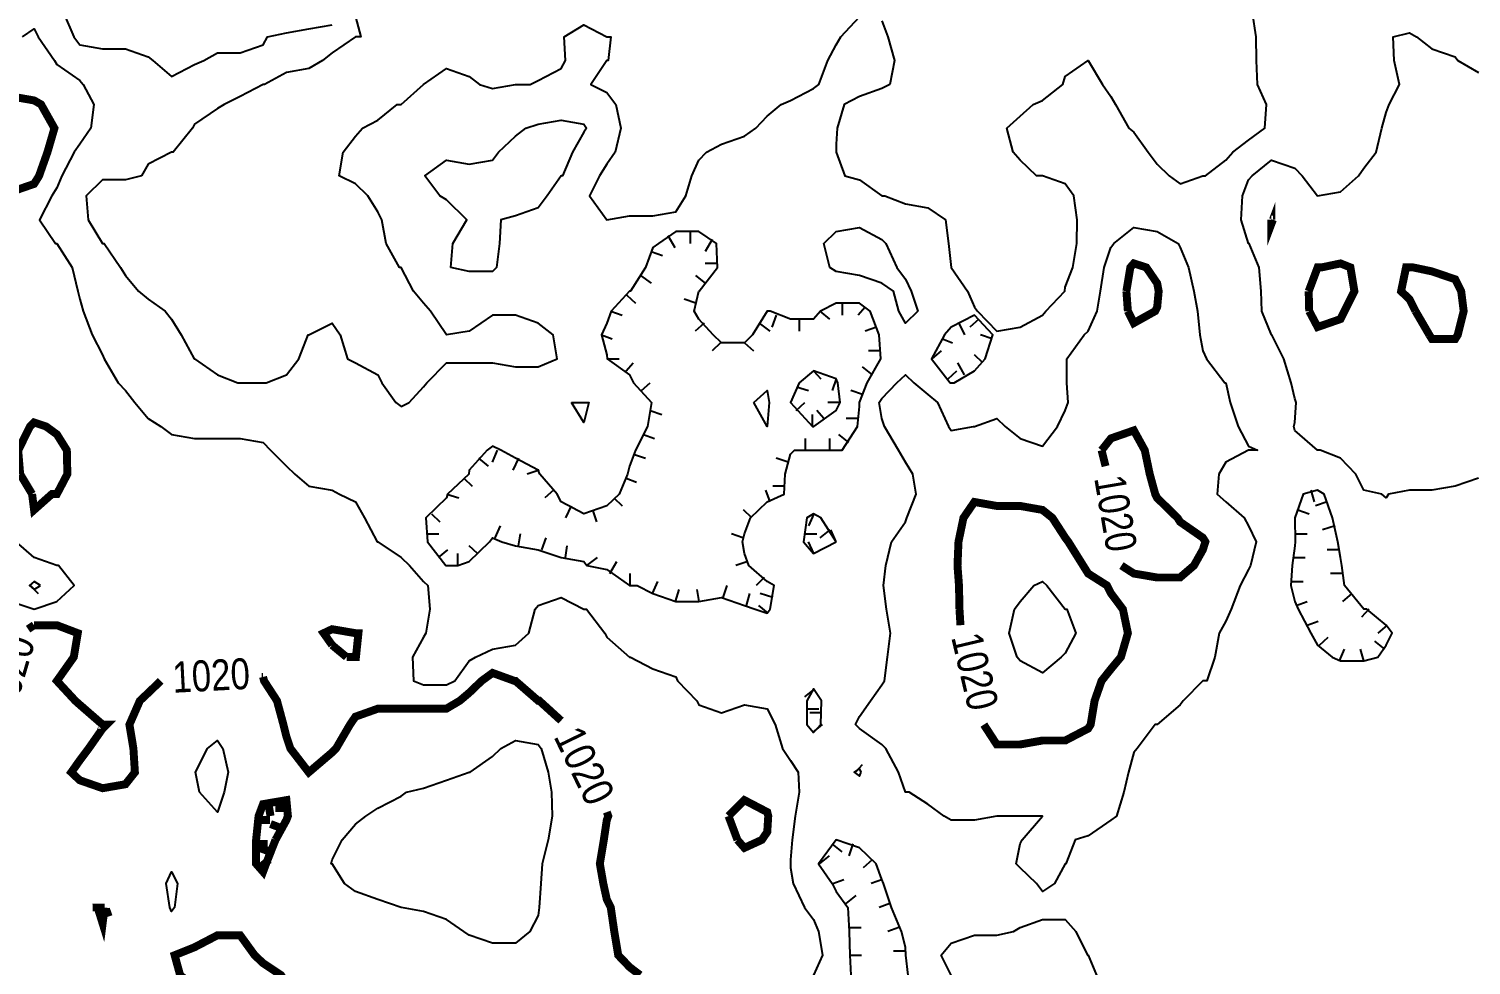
# Model space of a CAD drawing. Extents: x 628896 to 629898, y 4519176 to 4520140.
# Drawn here: x 629167.3 to 629348.8, y 4519814.2 to 4519932 of the extents above; entities that cross this region are included whole.
import ezdxf
from ezdxf.enums import TextEntityAlignment as Align

# ---------------------------------------------------------------- set-up
doc = ezdxf.new("R2010")
doc.units = 0

msp = doc.modelspace()

# ---------------------------------------------------------------- linework, layer by layer
at = {"layer": 'GSLAYER', "linetype": 'CONTINUOUS', "flags": 128}
for points in [[(629171.6875, 4519934), (629173, 4519931), (629173.75, 4519930), (629176.625, 4519929.5), (629179.5, 4519929.5), (629182.375, 4519928.5), (629182.9375, 4519928), (629185.3125, 4519926), (629188.1875, 4519927.5), (629189.375, 4519928), (629191.0625, 4519929), (629193.9375, 4519929), (629196.8125, 4519930), (629197.375, 4519931), (629199.75, 4519931.5), (629202.5625, 4519932), (629205.5, 4519932.5)], [(629208.4375, 4519933.5), (629209.125, 4519931), (629208.4375, 4519931), (629205.5, 4519929), (629204.3125, 4519928), (629202.5625, 4519927), (629199.75, 4519926.5), (629197, 4519925), (629196.8125, 4519925), (629193.9375, 4519923.5), (629191.9375, 4519922.5), (629191.0625, 4519922), (629188.1875, 4519920), (629187.9375, 4519919.5), (629185.5, 4519916.5), (629185.3125, 4519916.5), (629182.375, 4519915), (629181.5, 4519913.5), (629179.5, 4519913), (629176.625, 4519913), (629174.5625, 4519911), (629174.8125, 4519908), (629176.625, 4519905), (629176.8125, 4519905), (629178.875, 4519902), (629179.5, 4519901), (629181.125, 4519899), (629182.375, 4519898), (629184.5, 4519896.5), (629185.3125, 4519895.5), (629186.5, 4519893.5), (629188.125, 4519890.5), (629188.1875, 4519890.5), (629191.0625, 4519888.5), (629193.625, 4519887.5), (629193.9375, 4519887.5), (629196.8125, 4519887.5), (629197.1875, 4519887.5), (629199.75, 4519888.5), (629201.3125, 4519890.5), (629202.5, 4519893.5), (629202.5625, 4519893.5), (629205.5, 4519895), (629206.5, 4519893.5), (629207.4375, 4519890.5), (629208.4375, 4519890), (629211.25, 4519888.5), (629211.75, 4519887.5), (629213.5, 4519885), (629214.1875, 4519884.5), (629215.1875, 4519885), (629217, 4519887), (629217.4375, 4519887.5), (629219.875, 4519890), (629222.75, 4519890), (629225.6875, 4519890), (629228.5625, 4519889.5), (629231.4375, 4519889.5), (629233.8125, 4519890.5), (629233.3125, 4519893.5), (629231.4375, 4519895), (629228.5625, 4519896), (629225.6875, 4519896), (629222.75, 4519894), (629219.875, 4519893.5), (629217.875, 4519896.5), (629217, 4519897.5), (629215.75, 4519899), (629214.1875, 4519902), (629214, 4519902), (629212.3125, 4519905), (629211.75, 4519908), (629211.25, 4519909), (629210, 4519911), (629208.4375, 4519912.5), (629206.375, 4519913.5), (629206.875, 4519916.5), (629208.4375, 4519918.5), (629209.3125, 4519919.5), (629211.25, 4519920.5), (629213.6875, 4519922.5), (629214.1875, 4519922.5), (629217, 4519925), (629219.875, 4519927), (629222.75, 4519926), (629224.0625, 4519925), (629225.6875, 4519924.5), (629228.5625, 4519925), (629230.4375, 4519925), (629231.4375, 4519925.5), (629234.3125, 4519927), (629234.875, 4519928), (629234.6875, 4519931), (629237.1875, 4519932.5), (629240.0625, 4519931), (629240.5625, 4519931), (629240.25, 4519928), (629240.0625, 4519928), (629238.0625, 4519925), (629240.0625, 4519924), (629241.1875, 4519922.5), (629241.8125, 4519919.5), (629241.125, 4519916.5), (629240.0625, 4519915), (629239.125, 4519913.5), (629237.875, 4519911), (629240.0625, 4519908), (629242.9375, 4519908.5), (629245.875, 4519908.5), (629248.75, 4519909), (629250, 4519911), (629250.75, 4519913.5), (629251.625, 4519915.5), (629252.625, 4519916.5), (629254.5, 4519917.5), (629257.375, 4519918.5), (629258.8125, 4519919.5), (629260.25, 4519921), (629262, 4519922.5), (629263.1875, 4519923), (629266.0625, 4519924.5), (629266.75, 4519925), (629267.875, 4519928), (629268.9375, 4519930), (629269.5, 4519931), (629271.875, 4519933.5)], [(629274.6875, 4519933), (629275.4375, 4519931), (629276.25, 4519928), (629275.6875, 4519925), (629274.6875, 4519924.5), (629271.875, 4519923.5), (629269.9375, 4519922.5), (629269.0625, 4519919.5), (629268.9375, 4519917.5), (629268.9375, 4519916.5), (629268.9375, 4519916.5), (629270, 4519913.5), (629271.875, 4519913), (629274.6875, 4519911), (629275.0625, 4519911), (629277.625, 4519910), (629280.4375, 4519909.5), (629282.6875, 4519908), (629283.0625, 4519905), (629283.375, 4519902), (629285.4375, 4519899), (629286.3125, 4519897), (629286.6875, 4519896.5), (629289.125, 4519894), (629292.0625, 4519894.5), (629294.875, 4519896), (629295.3125, 4519896.5), (629297.6875, 4519899), (629297.75, 4519899.5), (629298.6875, 4519902), (629299.1875, 4519905), (629299.25, 4519908), (629298.8125, 4519911), (629297.75, 4519912.5), (629294.875, 4519913.5), (629294.125, 4519913.5), (629292.0625, 4519915.5), (629291.1875, 4519916.5), (629290.375, 4519919.5), (629292.0625, 4519921), (629293.6875, 4519922.5), (629294.875, 4519923), (629297.4375, 4519925), (629297.75, 4519926), (629300.625, 4519928), (629302.4375, 4519925), (629303.5, 4519923.5), (629304.0625, 4519922.5), (629305.75, 4519919.5), (629306.375, 4519919), (629308.1875, 4519916.5), (629309.3125, 4519915), (629310.8125, 4519913.5), (629312.1875, 4519912.5), (629315.0625, 4519913.5), (629315.375, 4519913.5), (629317.9375, 4519915.5), (629318.8125, 4519916.5), (629320.8125, 4519918), (629322.875, 4519919.5), (629323.0625, 4519922.5), (629321.9375, 4519925), (629321.8125, 4519928), (629321.75, 4519931), (629321.3125, 4519934)], [(629166.5625, 4519931), (629168, 4519932), (629168.5, 4519931), (629170.5625, 4519928), (629170.875, 4519927.5), (629173.75, 4519925.5), (629174.1875, 4519925), (629175.5, 4519922.5), (629175.125, 4519919.5), (629173.75, 4519917.5), (629173.0625, 4519916.5), (629171.5, 4519913.5), (629170.875, 4519912), (629170.25, 4519911), (629168.6875, 4519908), (629170.6875, 4519905), (629170.875, 4519905), (629172.8125, 4519902), (629173.5, 4519899), (629173.75, 4519898), (629174.1875, 4519896.5), (629175.3125, 4519893.5), (629176.625, 4519891), (629176.8125, 4519890.5), (629178.5625, 4519887.5), (629179.5, 4519886.5), (629180.6875, 4519885), (629182.375, 4519883), (629183.9375, 4519882), (629185.3125, 4519881), (629188.1875, 4519880.5), (629191.0625, 4519880.5), (629193.9375, 4519880.5), (629196.8125, 4519880), (629197.75, 4519879), (629199.75, 4519877), (629200.8125, 4519876), (629202.5625, 4519874.5), (629205.5, 4519874), (629206.4375, 4519873.5), (629208.4375, 4519872.5), (629209.5625, 4519870.5), (629211.1875, 4519867.5), (629211.25, 4519867.5), (629214.1875, 4519865.5), (629215.25, 4519864.5), (629217, 4519862.5), (629217.5625, 4519862), (629217.8125, 4519859), (629217.3125, 4519856), (629217, 4519855.5), (629215.625, 4519853), (629215.75, 4519850), (629217, 4519849.5), (629219.875, 4519849.5), (629220.9375, 4519850), (629222.75, 4519852.5), (629223.5625, 4519853), (629225.6875, 4519854), (629228.5625, 4519854.5), (629230.25, 4519856), (629231.0625, 4519859), (629231.4375, 4519859.5), (629234.3125, 4519860.5), (629237.1875, 4519859), (629237.5, 4519859), (629239.8125, 4519856), (629240.0625, 4519855.5), (629242.9375, 4519853), (629243.0625, 4519853), (629245.875, 4519851.5), (629248.75, 4519850.5), (629248.9375, 4519850), (629251.375, 4519847.5), (629251.625, 4519847), (629254.5, 4519846), (629257.375, 4519847), (629260.25, 4519846.5), (629261.25, 4519844.5), (629262.1875, 4519841.5), (629263.1875, 4519840), (629264.125, 4519838.5), (629264.25, 4519836), (629263.75, 4519833), (629263.375, 4519830), (629263.1875, 4519827.5), (629263.1875, 4519827), (629263.1875, 4519826.5), (629263.5, 4519824.5), (629264.9375, 4519821.5), (629266.0625, 4519820), (629266.6875, 4519818.5), (629267.1875, 4519815.5), (629266.0625, 4519813)], [(629337.5625, 4519873.5), (629335.3125, 4519874), (629334.3125, 4519876), (629332.375, 4519878), (629329.8125, 4519879), (629329.5, 4519879), (629326.625, 4519881.5), (629326.5, 4519882), (629326.625, 4519882.5), (629326.8125, 4519885), (629326.625, 4519885.5), (629326.1875, 4519887.5), (629325.25, 4519890.5), (629323.75, 4519893.5), (629323.6875, 4519893.5), (629322.5, 4519896.5), (629322.375, 4519899), (629322.125, 4519902), (629320.875, 4519905), (629320.8125, 4519905), (629319.875, 4519908), (629320.0625, 4519911), (629320.8125, 4519913), (629321.25, 4519913.5), (629323.6875, 4519915.5), (629326.625, 4519914.5), (629327.5625, 4519913.5), (629329.5, 4519911), (629332.375, 4519911.5), (629334.625, 4519913.5), (629335.3125, 4519914.5), (629336.875, 4519916.5), (629337.5625, 4519919.5), (629338.125, 4519921.5), (629338.5, 4519922.5), (629339.8125, 4519925), (629339.125, 4519928), (629339, 4519931), (629341.0625, 4519931.5), (629341.9375, 4519931), (629343.875, 4519929.5), (629346.8125, 4519928.5), (629347.125, 4519928), (629349.75, 4519926.5)], [(629220.4375, 4519902), (629220.6875, 4519905), (629222.4375, 4519908), (629219.875, 4519910.5), (629219.0625, 4519911), (629217.1875, 4519913.5), (629219.875, 4519915.5), (629222.75, 4519915), (629225.6875, 4519915.5), (629226.4375, 4519916.5), (629228.5625, 4519918.5), (629229.875, 4519919.5), (629231.4375, 4519920), (629234.3125, 4519920.5), (629237.1875, 4519920), (629237.5, 4519919.5), (629237.1875, 4519919), (629235.75, 4519916.5), (629234.5, 4519913.5), (629234.3125, 4519913.5), (629232.5625, 4519911), (629231.4375, 4519909.5), (629228.5625, 4519908.5), (629226.75, 4519908), (629226.5625, 4519905), (629226.1875, 4519902), (629225.6875, 4519901.5), (629222.75, 4519901.5), (629220.4375, 4519902)], [(629260.625, 4519859), (629261.125, 4519862), (629260.25, 4519862.5), (629257.9375, 4519864.5), (629257.375, 4519866), (629257.125, 4519867.5), (629257.375, 4519868.5), (629258.125, 4519870.5), (629260.25, 4519872.5), (629262.375, 4519873.5), (629262.5, 4519876), (629263.1875, 4519878.5), (629263.6875, 4519879), (629266.0625, 4519879), (629268.375, 4519879), (629268.9375, 4519879), (629269.6875, 4519879), (629271.625, 4519882), (629271.875, 4519884.5), (629271.875, 4519885), (629272.8125, 4519887.5), (629274.5625, 4519890.5), (629274.3125, 4519893.5), (629273.1875, 4519896.5), (629271.875, 4519897.5), (629268.9375, 4519897.5), (629266.9375, 4519896.5), (629266.0625, 4519895.5), (629263.1875, 4519895.5), (629260.625, 4519896.5), (629260.25, 4519896.5), (629260.25, 4519896.5), (629258.375, 4519893.5), (629257.375, 4519892.5), (629254.5, 4519892.5), (629253.4375, 4519893.5), (629251.625, 4519895.5), (629251.0625, 4519896.5), (629251.625, 4519899), (629251.6875, 4519899), (629254, 4519902), (629253.875, 4519905), (629251.625, 4519906.5), (629248.75, 4519906.5), (629246.5625, 4519905), (629245.875, 4519904.5), (629244.9375, 4519902), (629243.0625, 4519899), (629242.9375, 4519899), (629240.625, 4519896.5), (629240.0625, 4519895), (629239.375, 4519893.5), (629240.0625, 4519891), (629240.125, 4519890.5), (629242.9375, 4519888.5), (629243.4375, 4519887.5), (629245.6875, 4519885), (629245.1875, 4519882), (629243.6875, 4519879), (629242.9375, 4519877), (629242.6875, 4519876), (629241.625, 4519873.5), (629240.0625, 4519872), (629237.1875, 4519871), (629234.3125, 4519872.5), (629233.8125, 4519873.5), (629231.625, 4519876), (629231.4375, 4519876.5), (629228.5625, 4519878), (629226.75, 4519879), (629225.6875, 4519879.5), (629225, 4519879), (629222.75, 4519876.5), (629222.6875, 4519876), (629220, 4519873.5), (629219.875, 4519873), (629217.3125, 4519870.5), (629217.5, 4519867.5), (629219.8125, 4519864.5), (629219.875, 4519864.5), (629221.3125, 4519864.5), (629222.75, 4519865), (629225.3125, 4519867.5), (629225.6875, 4519868), (629226.875, 4519867.5), (629228.5625, 4519867), (629231.4375, 4519866.5), (629234.3125, 4519865.5), (629237.1875, 4519865), (629237.5625, 4519864.5), (629240.0625, 4519864), (629242.9375, 4519862), (629243.875, 4519862), (629245.875, 4519861), (629248.75, 4519860), (629251.625, 4519860), (629254.5, 4519860.5), (629257.375, 4519859.5), (629258.75, 4519859), (629260.25, 4519858.5), (629260.625, 4519859)], [(629247.75, 4519906), (629248.625, 4519904.5)], [(629250.5625, 4519906.5), (629250.5625, 4519905)], [(629276.8125, 4519896.5), (629276.125, 4519899), (629274.6875, 4519900), (629271.875, 4519901), (629268.9375, 4519901.5), (629268.125, 4519902), (629267.375, 4519905), (629268.9375, 4519906.5), (629271.875, 4519907), (629274.6875, 4519905.5), (629275.1875, 4519905), (629276.5625, 4519902), (629277.625, 4519900.5), (629278.375, 4519899), (629279.1875, 4519896.5), (629277.625, 4519895), (629276.8125, 4519896.5)], [(629294.125, 4519824.5), (629292.0625, 4519826.5), (629291.5625, 4519827), (629292.0625, 4519829.5), (629292.3125, 4519830), (629294.875, 4519833), (629292.0625, 4519833), (629289.75, 4519833), (629289.125, 4519833), (629286.3125, 4519832.5), (629283.375, 4519832.5), (629282.5, 4519833), (629280.4375, 4519834.5), (629278.125, 4519836), (629277.625, 4519836), (629276.75, 4519838.5), (629275.1875, 4519841.5), (629274.6875, 4519842), (629271.875, 4519844), (629271.375, 4519844.5), (629271.875, 4519845.5), (629273.25, 4519847.5), (629274.6875, 4519849.5), (629275, 4519850), (629275.375, 4519853), (629275.75, 4519856), (629275.25, 4519859), (629274.875, 4519862), (629275.1875, 4519864.5), (629275.875, 4519867.5), (629277.625, 4519870), (629277.8125, 4519870.5), (629279, 4519873.5), (629278.5625, 4519876), (629277.625, 4519877.5), (629276.75, 4519879), (629275, 4519882), (629274.6875, 4519883), (629274.3125, 4519885), (629274.6875, 4519885.5), (629276.5625, 4519887.5), (629277.625, 4519888.5), (629278.6875, 4519887.5), (629280.4375, 4519886), (629281.6875, 4519885), (629283.0625, 4519882), (629283.375, 4519881.5), (629286.1875, 4519882), (629286.3125, 4519882), (629289.125, 4519883), (629290.1875, 4519882), (629292.0625, 4519880.5), (629294.875, 4519879.5), (629296.75, 4519882), (629297.75, 4519884), (629298.125, 4519885), (629297.9375, 4519887.5), (629297.9375, 4519890.5), (629300.125, 4519893.5), (629300.625, 4519894), (629301.75, 4519896.5), (629302.1875, 4519899), (629302.625, 4519902), (629303.5, 4519904.5), (629303.875, 4519905), (629306.375, 4519907), (629309.3125, 4519906.5), (629311.9375, 4519905), (629312.1875, 4519904.5), (629313.25, 4519902), (629313.9375, 4519899), (629314.375, 4519896.5), (629314.6875, 4519893.5), (629315.0625, 4519891.5), (629315.5, 4519890.5), (629317.8125, 4519887.5), (629317.9375, 4519887.5), (629318.5, 4519885), (629319.5, 4519882), (629320.8125, 4519879.5), (629321.9375, 4519879), (629320.8125, 4519879), (629317.9375, 4519877.5), (629317.0625, 4519876), (629316.875, 4519873.5), (629317.9375, 4519872.5), (629320.25, 4519870.5), (629320.8125, 4519869.5), (629321.75, 4519867.5), (629321.0625, 4519864.5), (629320.8125, 4519864), (629319.75, 4519862), (629318.625, 4519859), (629317.9375, 4519857.5), (629317.125, 4519856), (629316.5625, 4519853), (629315.5625, 4519850), (629315.0625, 4519850), (629312.5625, 4519847.5), (629312.1875, 4519847), (629309.3125, 4519844.5), (629309.0625, 4519844.5), (629306.8125, 4519841.5), (629306.375, 4519841), (629305.6875, 4519838.5), (629305.125, 4519836), (629304.1875, 4519833), (629303.5, 4519832.5), (629300.625, 4519830.5), (629299, 4519830), (629297.8125, 4519827), (629297.75, 4519827), (629296.375, 4519824.5), (629294.875, 4519823.5), (629294.125, 4519824.5)], [(629245.625, 4519904), (629247.0625, 4519903.5)], [(629253.3125, 4519905.5), (629252.4375, 4519904)], [(629254, 4519902.5), (629252.4375, 4519902.5)], [(629244.3125, 4519901), (629245.625, 4519900)], [(629252.5, 4519900), (629251.25, 4519901)], [(629242.5625, 4519898.5), (629243.6875, 4519897.5)], [(629251.25, 4519897.5), (629249.8125, 4519898)], [(629269.6875, 4519897.5), (629269.6875, 4519896)], [(629272.5625, 4519897), (629271.6875, 4519896)], [(629240.5625, 4519896.5), (629242, 4519896)], [(629252.3125, 4519895), (629251.1875, 4519894)], [(629259.25, 4519895), (629260.5625, 4519894)], [(629261.375, 4519896), (629260.8125, 4519894.5)], [(629264.25, 4519895.5), (629264.25, 4519894)], [(629266.875, 4519896.5), (629268.0625, 4519895.5)], [(629283.75, 4519887.5), (629286.3125, 4519889), (629287.6875, 4519890.5), (629288.625, 4519893.5), (629286.3125, 4519896), (629283.375, 4519894.5), (629282.5625, 4519893.5), (629280.9375, 4519890.5), (629283.25, 4519887.5), (629283.375, 4519887.5), (629283.75, 4519887.5)], [(629284.375, 4519895), (629285.0625, 4519893.5)], [(629286.875, 4519895.5), (629285.75, 4519894.5)], [(629239.375, 4519893.5), (629240.75, 4519893)], [(629274, 4519894.5), (629272.5625, 4519894)], [(629282.3125, 4519893), (629283.5625, 4519892.5)], [(629288.5625, 4519893), (629287.0625, 4519893.5)], [(629254.375, 4519892.5), (629253.3125, 4519891.5)], [(629257.375, 4519892.5), (629258.5, 4519891.5)], [(629274.5, 4519891.5), (629273, 4519891.5)], [(629281, 4519890.5), (629282.1875, 4519891.5)], [(629240.125, 4519890.5), (629241.625, 4519890.5)], [(629242.5, 4519889), (629243.375, 4519890)], [(629273.5, 4519888.5), (629272.25, 4519889.5)], [(629285.0625, 4519888.5), (629284.25, 4519890)], [(629287.375, 4519890), (629286.3125, 4519891)], [(629266.125, 4519882), (629268.9375, 4519884), (629269.4375, 4519885), (629269.125, 4519887.5), (629268.9375, 4519888), (629266.0625, 4519889), (629264.25, 4519887.5), (629263.1875, 4519885), (629265.9375, 4519882), (629266.0625, 4519882), (629266.125, 4519882)], [(629266.0625, 4519889), (629267, 4519888)], [(629268.9375, 4519888), (629268.4375, 4519886.5)], [(629283, 4519888), (629284.125, 4519889)], [(629244.4375, 4519886.5), (629245.5, 4519887.5)], [(629258.5625, 4519885), (629260.25, 4519886.5), (629260.5, 4519885), (629260.25, 4519882), (629258.5625, 4519885)], [(629263.9375, 4519887), (629265.4375, 4519886.5)], [(629272.25, 4519886), (629270.75, 4519886.5)], [(629235.625, 4519885), (629237.1875, 4519885), (629237.8125, 4519885), (629237.1875, 4519882.5), (629235.625, 4519885)], [(629245.5, 4519884), (629247, 4519883.5)], [(629263.875, 4519884), (629265, 4519885)], [(629267.375, 4519883), (629266.5, 4519884)], [(629269.4375, 4519885), (629267.875, 4519885)], [(629265.9375, 4519882), (629265.9375, 4519883.5)], [(629271.6875, 4519883), (629270.1875, 4519883)], [(629244.6875, 4519881), (629246.0625, 4519880.5)], [(629265.0625, 4519879), (629265.0625, 4519880.5)], [(629268.125, 4519879), (629268.125, 4519880.5)], [(629270.5, 4519880), (629269.25, 4519881)], [(629226.25, 4519879), (629225.625, 4519877.5)], [(629243.4375, 4519878.5), (629244.9375, 4519878)], [(629223.9375, 4519878), (629225.125, 4519877)], [(629228.9375, 4519878), (629228.25, 4519876.5)], [(629262.875, 4519877.5), (629261.375, 4519878)], [(629222.0625, 4519875.5), (629223.125, 4519874.5)], [(629231.5625, 4519876.5), (629230.0625, 4519876)], [(629242.5, 4519875.5), (629243.8125, 4519875)], [(629349.75, 4519875.5), (629346.8125, 4519874.5), (629343.875, 4519874), (629341.0625, 4519874), (629338.4375, 4519873.5), (629338.125, 4519873), (629337.5625, 4519873.5)], [(629219.9375, 4519873.5), (629221.4375, 4519873)], [(629233.375, 4519874), (629232.25, 4519873)], [(629260.625, 4519872.5), (629260.0625, 4519874)], [(629262.375, 4519874.5), (629260.9375, 4519874.5)], [(629337.0625, 4519853), (629338.125, 4519854.5), (629338.875, 4519856), (629338.125, 4519857), (629335.6875, 4519859), (629335.3125, 4519859), (629332.875, 4519862), (629332.5625, 4519864.5), (629332.375, 4519865.5), (629332.0625, 4519867.5), (629331.375, 4519870.5), (629330.3125, 4519873.5), (629329.5, 4519874), (629327.6875, 4519873.5), (629326.625, 4519870.5), (629326.6875, 4519867.5), (629326.625, 4519867), (629326.3125, 4519864.5), (629326.125, 4519862), (629326.625, 4519860), (629327.0625, 4519859), (629328.625, 4519856), (629329.5, 4519854.5), (629331.3125, 4519853), (629332.375, 4519852.5), (629335.3125, 4519852.5), (629337.0625, 4519853)], [(629328.625, 4519874), (629329.0625, 4519872.5)], [(629235.5625, 4519872), (629234.875, 4519870.5)], [(629238.25, 4519871.5), (629238.75, 4519870)], [(629240.9375, 4519873), (629242, 4519872)], [(629258.3125, 4519870.5), (629257.25, 4519871.5)], [(629327, 4519871.5), (629328.4375, 4519871)], [(629330.6875, 4519872.5), (629329.25, 4519872)], [(629218, 4519871), (629219.0625, 4519870)], [(629226, 4519868), (629226.6875, 4519869.5)], [(629268.9375, 4519867.5), (629267, 4519870.5), (629266.0625, 4519871), (629265.25, 4519870.5), (629264.8125, 4519867.5), (629266.0625, 4519866), (629268.9375, 4519867.5)], [(629266.125, 4519871), (629265.4375, 4519869.5)], [(629331.6875, 4519869.5), (629330.125, 4519869)], [(629217.4375, 4519868.5), (629218.9375, 4519868.5)], [(629228.9375, 4519867), (629229.1875, 4519868.5)], [(629231.875, 4519866.5), (629232.4375, 4519868)], [(629257.1875, 4519868), (629255.75, 4519868.5)], [(629264.9375, 4519868.5), (629266.5, 4519868.5)], [(629268.125, 4519869), (629266.875, 4519868)], [(629268.9375, 4519867.5), (629268.25, 4519869)], [(629326.6875, 4519868.5), (629328.1875, 4519868.5)], [(629165.125, 4519860), (629168, 4519859), (629170.875, 4519860), (629173.0625, 4519862), (629171.0625, 4519864.5), (629170.875, 4519864.5), (629168, 4519865.5), (629165.75, 4519867.5)], [(629218.875, 4519865.5), (629220.0625, 4519866.5)], [(629221.3125, 4519864.5), (629221.3125, 4519866)], [(629223.8125, 4519866), (629222.75, 4519867)], [(629234.875, 4519865.5), (629235.0625, 4519867)], [(629266.125, 4519866), (629265.4375, 4519867.5)], [(629332.1875, 4519866.5), (629330.6875, 4519866.5)], [(629237.5625, 4519864.5), (629238.875, 4519865.5)], [(629240.4375, 4519863.5), (629241.3125, 4519865)], [(629257.8125, 4519865), (629256.3125, 4519864.5)], [(629326.4375, 4519865.5), (629327.9375, 4519865.5)], [(629168.8125, 4519862), (629168, 4519862.5), (629167.4375, 4519862), (629168, 4519861.5), (629168.8125, 4519862)], [(629243, 4519862), (629243, 4519863.5)], [(629245.8125, 4519861), (629246.5, 4519862.5)], [(629259.875, 4519863), (629258.875, 4519862)], [(629291.6875, 4519853), (629290.6875, 4519856), (629291.375, 4519859), (629292.0625, 4519860), (629293.8125, 4519862), (629294.875, 4519862.5), (629295.4375, 4519862), (629297.75, 4519859), (629297.9375, 4519859), (629299.0625, 4519856), (629297.75, 4519853.5), (629297.25, 4519853), (629294.875, 4519851), (629292.0625, 4519852.5), (629291.6875, 4519853)], [(629326.1875, 4519862.5), (629327.6875, 4519862.5)], [(629332.625, 4519863.5), (629331.125, 4519863.5)], [(629167.5625, 4519862), (629168.5, 4519861)], [(629248.6875, 4519860), (629249.1875, 4519861.5)], [(629251.6875, 4519860), (629251.4375, 4519861.5)], [(629254.6875, 4519860.5), (629255.1875, 4519862)], [(629257.625, 4519859.5), (629258.0625, 4519861)], [(629260.9375, 4519860.5), (629259.375, 4519861)], [(629333.8125, 4519861), (629332.625, 4519860)], [(629260.375, 4519858.5), (629259.1875, 4519859.5)], [(629326.8125, 4519859.5), (629328.1875, 4519860)], [(629335.9375, 4519859), (629335, 4519858)], [(629328.1875, 4519857), (629329.5625, 4519857.5)], [(629338.25, 4519857), (629337.0625, 4519856)], [(629329.75, 4519854.5), (629330.8125, 4519855.5)], [(629337.9375, 4519854), (629336.6875, 4519855)], [(629332.25, 4519852.5), (629332.875, 4519854)], [(629335.3125, 4519852.5), (629334.875, 4519854)], [(629266.1875, 4519849), (629264.9375, 4519848)], [(629267, 4519844.5), (629267.0625, 4519847.5), (629266.0625, 4519849), (629265.25, 4519847.5), (629265.25, 4519844.5), (629266.0625, 4519843.5), (629267, 4519844.5)], [(629265.25, 4519846.5), (629266.75, 4519846.5)], [(629267.0625, 4519846), (629265.625, 4519846)], [(629266, 4519843.5), (629267.1875, 4519844.5)], [(629188.8125, 4519836), (629188.3125, 4519838.5), (629189.8125, 4519841.5), (629191.0625, 4519842.5), (629191.75, 4519841.5), (629192.4375, 4519838.5), (629191.9375, 4519836), (629191.0625, 4519833.5), (629188.8125, 4519836)], [(629222.0625, 4519818.5), (629219.875, 4519820), (629217, 4519821), (629214.25, 4519821.5), (629214.1875, 4519821.5), (629211.25, 4519822.5), (629208.4375, 4519823.5), (629207.0625, 4519824.5), (629205.5, 4519827), (629205.375, 4519827), (629205.5, 4519827.5), (629206.75, 4519830), (629208.4375, 4519832), (629209.75, 4519833), (629211.25, 4519834), (629214.1875, 4519835.5), (629214.875, 4519836), (629217, 4519836.5), (629219.875, 4519837.5), (629222.75, 4519838.5), (629222.875, 4519838.5), (629225.6875, 4519840.5), (629226.75, 4519841.5), (629228.5625, 4519842.5), (629231.4375, 4519842), (629231.8125, 4519841.5), (629232.6875, 4519838.5), (629233.125, 4519836), (629233.1875, 4519833), (629232.6875, 4519830), (629231.9375, 4519827), (629231.75, 4519824.5), (629231.5625, 4519821.5), (629231.4375, 4519820.5), (629230.375, 4519818.5), (629228.5625, 4519817), (629225.6875, 4519817), (629222.75, 4519818), (629222.0625, 4519818.5)], [(629272.0625, 4519838.5), (629271.875, 4519839), (629271.1875, 4519838.5), (629271.875, 4519838), (629272.0625, 4519838.5)], [(629271.375, 4519838.5), (629272.25, 4519839.5)], [(629278, 4519813), (629277.6875, 4519815.5), (629277.625, 4519816.5), (629277.125, 4519818.5), (629275.875, 4519821.5), (629274.875, 4519824.5), (629274.6875, 4519825), (629273.9375, 4519827), (629271.875, 4519829), (629268.9375, 4519830), (629266.6875, 4519827), (629268.4375, 4519824.5), (629268.9375, 4519823.5), (629270.375, 4519821.5), (629270.5625, 4519818.5), (629270.625, 4519815.5), (629270.75, 4519813)], [(629268.375, 4519829.5), (629269.625, 4519828.5)], [(629271, 4519829.5), (629270.5, 4519828)], [(629266.8125, 4519827), (629268.0625, 4519828)], [(629185.0625, 4519821.5), (629184.625, 4519824.5), (629185.3125, 4519826), (629186.0625, 4519824.5), (629185.6875, 4519821.5), (629185.3125, 4519821), (629185.0625, 4519821.5)], [(629273.4375, 4519827.5), (629272.3125, 4519826.5)], [(629268.5, 4519824.5), (629269.875, 4519825)], [(629274.75, 4519825), (629273.3125, 4519824.5)], [(629270.1875, 4519822), (629271.4375, 4519823)], [(629275.6875, 4519822), (629274.3125, 4519821.5)], [(629270.5625, 4519819), (629272.0625, 4519819)], [(629276.8125, 4519819), (629275.4375, 4519818.5)], [(629283.375, 4519813), (629282.125, 4519815.5), (629283.375, 4519817), (629286.3125, 4519818), (629289.125, 4519818), (629291.25, 4519818.5), (629292.0625, 4519819), (629294.875, 4519820), (629297.75, 4519820), (629299.0625, 4519818.5), (629300.5625, 4519815.5), (629300.625, 4519815.5), (629301.6875, 4519813)], [(629270.625, 4519815.5), (629272.125, 4519815.5)], [(629277.625, 4519816), (629276.125, 4519816)]]:
    msp.add_lwpolyline(points, dxfattribs=at)
at = {"layer": 'GSLAYER', "linetype": 'CONTINUOUS', "const_width": 1, "flags": 128}
for points in [[(629165.125, 4519923.5), (629168, 4519923), (629168.875, 4519922.5), (629170.5625, 4519919.5), (629169.6875, 4519916.5), (629168.625, 4519913.5), (629168, 4519912.5), (629165.125, 4519911.5)], [(629323.875, 4519908), (629323.6875, 4519907.5), (629323.6875, 4519908)], [(629323.6875, 4519908), (629323.875, 4519908)], [(629305.4375, 4519899), (629305.9375, 4519902), (629306.375, 4519902.5), (629307.9375, 4519902), (629309.3125, 4519900), (629309.5, 4519899), (629309.3125, 4519897), (629309.0625, 4519896.5), (629306.375, 4519895), (629305.625, 4519896.5)], [(629328.375, 4519899), (629329.5, 4519902), (629330, 4519902), (629332.375, 4519902.5), (629333.625, 4519902), (629334.125, 4519899), (629332.875, 4519896.5), (629332.375, 4519895.5), (629329.5, 4519894.5), (629328.4375, 4519896.5)], [(629341.8125, 4519896.5), (629341.0625, 4519898), (629340, 4519899), (629340.625, 4519902), (629341.0625, 4519902), (629341.5, 4519902), (629343.875, 4519901.5), (629346.8125, 4519900.5), (629347.5625, 4519899), (629347.875, 4519896.5), (629347.125, 4519893.5), (629346.8125, 4519893), (629343.875, 4519893), (629343.5625, 4519893.5)], [(629305.625, 4519896.5), (629305.4375, 4519899)], [(629328.4375, 4519896.5), (629328.375, 4519899)], [(629343.5625, 4519893.5), (629341.8125, 4519896.5)], [(629166.25, 4519876), (629166, 4519879), (629167.5, 4519882), (629168, 4519882.5), (629169.5, 4519882), (629170.875, 4519881), (629172.125, 4519879), (629172.1875, 4519876), (629170.875, 4519873.5), (629170.25, 4519873.5), (629168, 4519871.5), (629167.75, 4519873.5)], [(629302.3125, 4519879), (629303.5, 4519880.5), (629306.375, 4519881.5), (629307.75, 4519879), (629308.375, 4519876), (629309.0625, 4519873.5), (629309.3125, 4519873), (629311.875, 4519870.5), (629312.1875, 4519870), (629315.0625, 4519868), (629315.375, 4519867.5), (629315.0625, 4519866.5), (629313.9375, 4519864.5), (629312.1875, 4519863), (629309.3125, 4519863), (629306.375, 4519863.5), (629304.8125, 4519864.5)], [(629302.8125, 4519877), (629302.3125, 4519879)], [(629167.75, 4519873.5), (629166.25, 4519876)], [(629284.4375, 4519859), (629284.375, 4519862), (629284.1875, 4519864.5), (629284.3125, 4519867.5), (629284.9375, 4519870.5), (629286.3125, 4519872.5), (629289.125, 4519872), (629292.0625, 4519872), (629294.875, 4519871.5), (629296.125, 4519870.5), (629297.75, 4519868), (629298.125, 4519867.5), (629300, 4519864.5), (629300.625, 4519863.5), (629303, 4519862), (629303.5, 4519861), (629305, 4519859), (629305.625, 4519856), (629304.75, 4519853), (629303.5, 4519851.5), (629302.3125, 4519850), (629301.4375, 4519847.5), (629300.9375, 4519844.5), (629300.625, 4519844), (629297.75, 4519842.5), (629294.875, 4519842.5), (629292.0625, 4519842), (629289.125, 4519842), (629287.5, 4519844.5)], [(629304.8125, 4519864.5), (629304.8125, 4519864.5)], [(629284.5625, 4519857), (629284.4375, 4519859)], [(629167.25, 4519856.5), (629168, 4519857)], [(629168, 4519857), (629170.875, 4519857), (629173.5, 4519856), (629173, 4519853), (629170.875, 4519850), (629173.1875, 4519847.5), (629173.75, 4519847), (629176.625, 4519844.5), (629177.125, 4519844.5), (629176.625, 4519844), (629174.875, 4519841.5), (629173.75, 4519840), (629172.6875, 4519838.5), (629173.75, 4519837.5), (629176.625, 4519836.5), (629179.5, 4519837), (629180.6875, 4519838.5), (629180.5, 4519841.5), (629180, 4519844.5), (629181.3125, 4519847.5), (629182.375, 4519848.5), (629183.9375, 4519850)], [(629205.5, 4519854.5), (629204.4375, 4519856), (629205.5, 4519856.5), (629208.4375, 4519856), (629208.8125, 4519856), (629208.5, 4519853), (629208.4375, 4519853), (629207.3125, 4519853)], [(629207.3125, 4519853), (629205.5, 4519854.5)], [(629196.8125, 4519850.5), (629196.9375, 4519850), (629198.5625, 4519847.5), (629199.375, 4519844.5), (629199.75, 4519843), (629200.25, 4519841.5), (629202.5625, 4519838.5), (629205.5, 4519841), (629206, 4519841.5), (629207.75, 4519844.5), (629208.4375, 4519845.5), (629211.25, 4519846.5), (629214.1875, 4519846.5), (629217, 4519846.5), (629219.875, 4519846.5), (629221.5625, 4519847.5), (629222.75, 4519848.5), (629224.3125, 4519850), (629225.6875, 4519851), (629228.4375, 4519850), (629228.5625, 4519850), (629231.4375, 4519847.5), (629231.5625, 4519847.5), (629234.3125, 4519845)], [(629183.9375, 4519850), (629183.9375, 4519850)], [(629196.625, 4519850.5), (629196.8125, 4519850.5)], [(629234.3125, 4519845), (629234.3125, 4519845)], [(629287.5, 4519844.5), (629287.5, 4519844.5)], [(629198.375, 4519830), (629199.75, 4519832.5), (629199.9375, 4519833), (629199.75, 4519835), (629196.8125, 4519834.5), (629196.25, 4519833), (629195.9375, 4519830), (629195.9375, 4519827), (629196.8125, 4519826), (629197.1875, 4519827)], [(629197.5, 4519834.5), (629197.75, 4519833)], [(629255.375, 4519833), (629257.375, 4519835), (629260.25, 4519833.5), (629260.375, 4519833), (629260.25, 4519831), (629259.5625, 4519830), (629257.375, 4519829), (629256.5, 4519830)], [(629199.8125, 4519834), (629198.375, 4519834)], [(629240.0625, 4519833.5), (629240.25, 4519833), (629240.0625, 4519832.5), (629239.6875, 4519830), (629239.1875, 4519827), (629239.625, 4519824.5), (629240.0625, 4519822.5), (629240.5625, 4519821.5), (629241, 4519818.5), (629241.5, 4519815.5), (629242.9375, 4519814), (629244.25, 4519813)], [(629240.0625, 4519833.5), (629240.0625, 4519833.5)], [(629256.5, 4519830), (629255.375, 4519833)], [(629196.1875, 4519832.5), (629197.6875, 4519832.5)], [(629199.0625, 4519831.5), (629197.75, 4519832)], [(629195.9375, 4519829.5), (629197.375, 4519829.5)], [(629197.75, 4519828.5), (629196.3125, 4519829)], [(629197.1875, 4519827), (629198.375, 4519830)], [(629196.4375, 4519826.5), (629197.5625, 4519827.5)], [(629176.875, 4519821.5), (629175.375, 4519821.5)], [(629176.625, 4519821.5), (629176, 4519821.5), (629176.625, 4519819.5), (629176.875, 4519821.5)], [(629176.25, 4519820.5), (629177.6875, 4519821)], [(629176.875, 4519821.5), (629176.625, 4519821.5)], [(629199.75, 4519812), (629199.0625, 4519813), (629196.8125, 4519814.5), (629195.75, 4519815.5), (629193.9375, 4519818), (629191.0625, 4519818), (629188.1875, 4519816.5), (629185.6875, 4519815.5), (629186.375, 4519813), (629188.1875, 4519811.5), (629191.0625, 4519810.5), (629191.75, 4519810), (629193.9375, 4519808.5), (629196.8125, 4519807), (629198.6875, 4519807), (629199.75, 4519807), (629202.1875, 4519804), (629201.6875, 4519801), (629200.3125, 4519798.5), (629199.75, 4519798), (629196.8125, 4519796)]]:
    msp.add_lwpolyline(points, dxfattribs=at)

# ---------------------------------------------------------------- texts
at = {"layer": 'GSLAYER', "color": 7}
for rotation, width, p, p2 in [(279.4, 0.742285, (629301.375, 4519875.5), (629303, 4519866)), (73.2, 0.763049, (629165.375, 4519845.5), (629168.1875, 4519855)), (283.2, 0.751899, (629283.375, 4519855.5), (629285.625, 4519846)), (2.3, 0.751899, (629185.5, 4519848.5), (629195.25, 4519849)), (296.3, 0.770708, (629233.3125, 4519843), (629237.6875, 4519834))]:
    msp.add_text('1020', height=3.89682, rotation=rotation, dxfattribs=dict(at, width=width)).set_placement(p, p2, align=Align.FIT)

doc.saveas('drawing.dxf')
